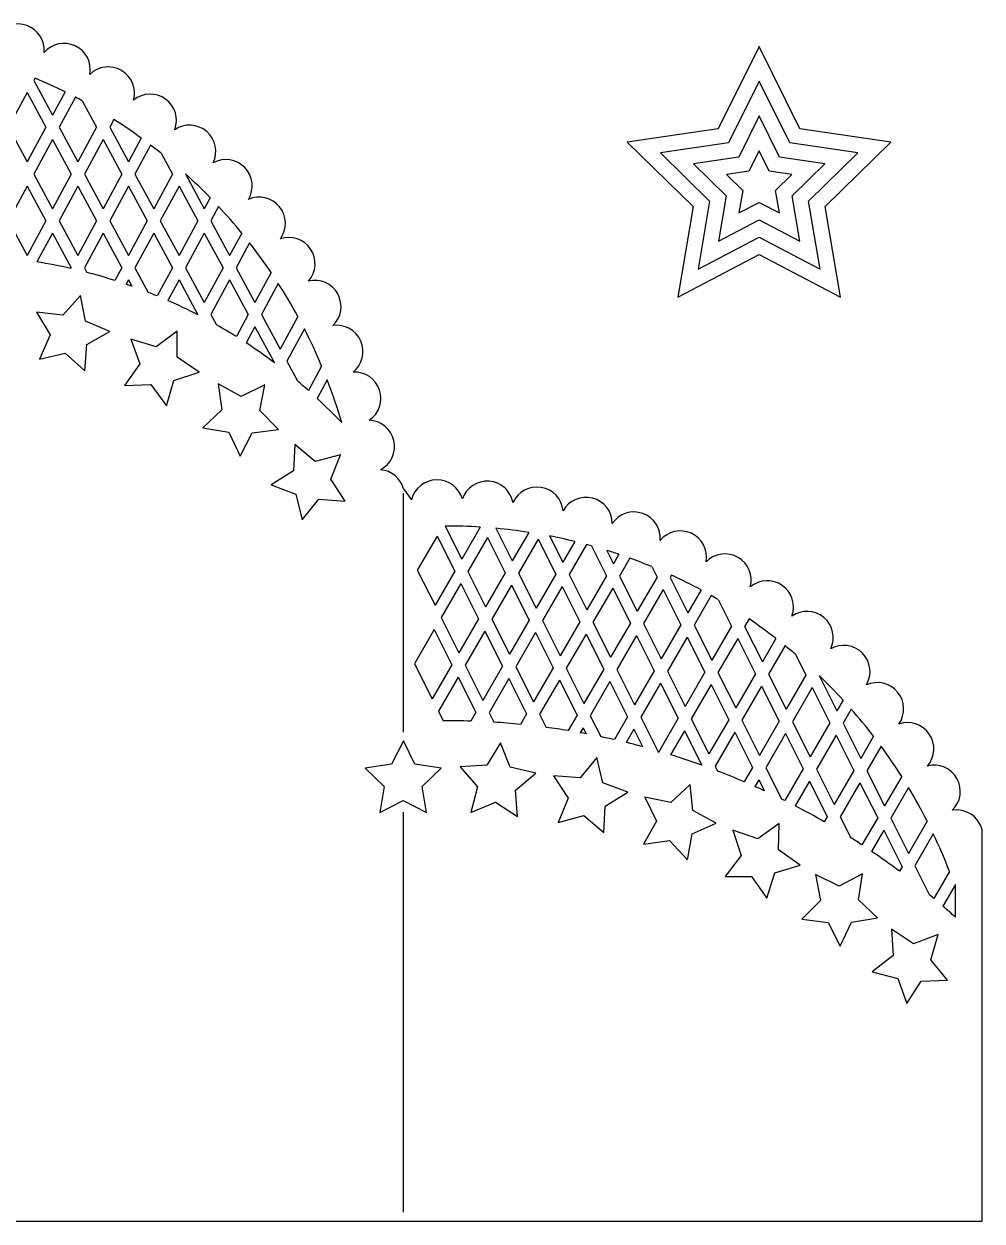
# Model space of a CAD drawing. Extents: x 102 to 362, y 103 to 256.
# Drawn here: x 254.1 to 361.8, y 103 to 237.5 of the extents above; entities that cross this region are included whole.
import ezdxf

# ---------------------------------------------------------------- set-up
doc = ezdxf.new("R2010")
doc.units = 0
doc.layers.get('0').update_dxf_attribs({"linetype": 'CONTINUOUS'})

msp = doc.modelspace()

# ---------------------------------------------------------------- linework, layer by layer
for p, q in [((336.739456, 234.955072), (332.154968, 225.696949)), ((341.323943, 225.696949), (336.739456, 234.955072)), ((255.401181, 231.404841), (255.256345, 231.136856)), ((255.256345, 231.136856), (257.359251, 227.245922)), ((336.739456, 231.056556), (333.303, 224.116819)), ((340.175911, 224.116819), (336.739456, 231.056556)), ((254.517487, 229.769771), (252.414581, 225.878836)), ((254.517487, 229.769771), (256.620392, 225.878836)), ((258.7686, 229.853592), (257.359251, 227.245922)), ((259.926111, 229.261125), (258.09811, 225.878836)), ((260.699425, 228.847582), (262.303922, 225.878836)), ((264.254192, 226.753184), (263.781639, 225.878836)), ((336.739456, 227.158039), (334.451031, 222.53669)), ((339.02788, 222.53669), (336.739456, 227.158039)), ((252.414581, 225.878836), (254.517487, 221.987902)), ((256.620392, 225.878836), (254.517487, 221.987902)), ((258.09811, 225.878836), (260.201016, 221.987902)), ((262.303922, 225.878836), (260.201016, 221.987902)), ((263.781639, 225.878836), (265.884545, 221.987902)), ((267.329535, 224.661518), (265.884545, 221.987902)), ((332.154968, 225.696949), (321.933285, 224.19776)), ((351.545626, 224.19776), (341.323943, 225.696949)), ((257.359251, 224.511751), (255.256345, 220.620817)), ((257.359251, 224.511751), (259.462157, 220.620817)), ((263.04278, 224.511751), (260.939875, 220.620817)), ((263.04278, 224.511751), (265.145686, 220.620817)), ((268.383955, 223.878305), (266.623404, 220.620817)), ((321.933285, 224.19776), (329.3216, 216.976736)), ((333.303, 224.116819), (325.640995, 222.993052)), ((336.761624, 223.243416), (335.599062, 220.95656)), ((337.879849, 220.95656), (336.761624, 223.243416)), ((347.837917, 222.993052), (340.175911, 224.116819)), ((344.157312, 216.976736), (351.545626, 224.19776)), ((269.567137, 222.955997), (270.829215, 220.620817)), ((325.640995, 222.993052), (331.179153, 217.580292)), ((334.451031, 222.53669), (329.348704, 221.788344)), ((344.130207, 221.788344), (339.02788, 222.53669)), ((342.299758, 217.580292), (347.837917, 222.993052)), ((255.256345, 220.620817), (257.359251, 216.729882)), ((259.462157, 220.620817), (257.359251, 216.729882)), ((260.939875, 220.620817), (263.04278, 216.729882)), ((265.145686, 220.620817), (263.04278, 216.729882)), ((266.623404, 220.620817), (268.72631, 216.729882)), ((270.829215, 220.620817), (268.72631, 216.729882)), ((272.298963, 220.635563), (274.409839, 216.729882)), ((329.348704, 221.788344), (333.036707, 218.183847)), ((335.599062, 220.95656), (333.056413, 220.583636)), ((333.056413, 220.583636), (334.89426, 218.787403)), ((340.422498, 220.583636), (337.879849, 220.95656)), ((338.584651, 218.787403), (340.422498, 220.583636)), ((340.442204, 218.183847), (344.130207, 221.788344)), ((254.517487, 219.253732), (252.414581, 215.362797)), ((254.517487, 219.253732), (256.620392, 215.362797)), ((260.201016, 219.253732), (258.09811, 215.362797)), ((260.201016, 219.253732), (262.303922, 215.362797)), ((265.884545, 219.253732), (263.781639, 215.362797)), ((265.884545, 219.253732), (267.987451, 215.362797)), ((271.568074, 219.253732), (269.465168, 215.362797)), ((271.568074, 219.253732), (273.67098, 215.362797)), ((275.07733, 217.964918), (274.409839, 216.729882)), ((333.036707, 218.183847), (332.17172, 213.099994)), ((334.89426, 218.787403), (334.46321, 216.253961)), ((339.015701, 216.253961), (338.584651, 218.787403)), ((341.307191, 213.099994), (340.442204, 218.183847)), ((276.020746, 216.976319), (275.148698, 215.362797)), ((329.3216, 216.976736), (327.588739, 206.792062)), ((331.179153, 217.580292), (329.880229, 209.946028)), ((334.46321, 216.253961), (336.743239, 217.446794)), ((336.743239, 217.446794), (339.015701, 216.253961)), ((343.598682, 209.946028), (342.299758, 217.580292)), ((345.890172, 206.792062), (344.157312, 216.976736)), ((252.414581, 215.362797), (254.517487, 211.471863)), ((256.620392, 215.362797), (254.517487, 211.471863)), ((258.09811, 215.362797), (260.201016, 211.471863)), ((262.303922, 215.362797), (260.201016, 211.471863)), ((263.781639, 215.362797), (265.884545, 211.471863)), ((267.987451, 215.362797), (265.884545, 211.471863)), ((269.465168, 215.362797), (271.568074, 211.471863)), ((273.67098, 215.362797), (271.568074, 211.471863)), ((275.148698, 215.362797), (277.251603, 211.471863)), ((332.17172, 213.099994), (336.739456, 215.493643)), ((336.739456, 215.493643), (341.307191, 213.099994)), ((257.359251, 213.995712), (255.608325, 210.756034)), ((257.359251, 213.995712), (259.462157, 210.104778)), ((263.04278, 213.995712), (260.939875, 210.104778)), ((263.04278, 213.995712), (265.145686, 210.104778)), ((268.72631, 213.995712), (266.623404, 210.104778)), ((268.72631, 213.995712), (270.829215, 210.104778)), ((274.409839, 213.995712), (272.306933, 210.104778)), ((274.409839, 213.995712), (276.512745, 210.104778)), ((278.619155, 214.002197), (277.251603, 211.471863)), ((279.500355, 212.89848), (277.990462, 210.104778)), ((329.880229, 209.946028), (336.739456, 213.540495)), ((336.739456, 213.540495), (343.598682, 209.946028)), ((327.588739, 206.792062), (336.739456, 211.587348)), ((336.739456, 211.587348), (345.890172, 206.792062)), ((259.462157, 210.104778), (259.414956, 210.017443)), ((260.939875, 210.104778), (261.225623, 209.576067)), ((265.145686, 210.104778), (264.368629, 208.667015)), ((266.623404, 210.104778), (268.121367, 207.333147)), ((270.829215, 210.104778), (269.114762, 206.932584)), ((272.306933, 210.104778), (274.409839, 206.213843)), ((276.512745, 210.104778), (274.409839, 206.213843)), ((277.990462, 210.104778), (280.093368, 206.213843)), ((265.884545, 208.737693), (265.622201, 208.252286)), ((265.884545, 208.737693), (266.269006, 208.026337)), ((271.568074, 208.737693), (270.315796, 206.420645)), ((271.568074, 208.737693), (273.688863, 204.813669)), ((277.251603, 208.737693), (275.148698, 204.846758)), ((277.251603, 208.737693), (279.354509, 204.846758)), ((281.911781, 209.57839), (280.093368, 206.213843)), ((282.72316, 208.345487), (280.832227, 204.846758)), ((260.487352, 206.994619), (258.521109, 204.774321)), ((261.072945, 204.110566), (260.487352, 206.994619)), ((258.521109, 204.774321), (255.567763, 205.09704)), ((255.567763, 205.09704), (257.10128, 202.552492)), ((275.148698, 204.846758), (275.775491, 203.687023)), ((279.354509, 204.846758), (278.010061, 202.359172)), ((280.832227, 204.846758), (282.935133, 200.955824)), ((284.920938, 204.630092), (282.935133, 200.955824)), ((263.809235, 202.953362), (261.072945, 204.110566)), ((280.093368, 203.479673), (279.108557, 201.657512)), ((280.093368, 203.479673), (282.278718, 199.436195)), ((285.650967, 203.246669), (283.673991, 199.588738)), ((257.10128, 202.552492), (255.881721, 199.843418)), ((261.230238, 201.478514), (263.809235, 202.953362)), ((266.153337, 202.090666), (267.160972, 199.295836)), ((268.986977, 201.197978), (266.153337, 202.090666)), ((271.348597, 202.992019), (268.986977, 201.197978)), ((271.360288, 200.049139), (271.348597, 202.992019)), ((255.881721, 199.843418), (258.779848, 200.514474)), ((258.779848, 200.514474), (260.975232, 198.518552)), ((260.975232, 198.518552), (261.230238, 201.478514)), ((267.160972, 199.295836), (265.436333, 196.87674)), ((273.818241, 198.380346), (271.360288, 200.049139)), ((283.673991, 199.588738), (284.864844, 197.385345)), ((287.593903, 199.059747), (286.109293, 196.312825)), ((271.00107, 197.436975), (273.818241, 198.380346)), ((265.436333, 196.87674), (268.409689, 196.969506)), ((268.409689, 196.969506), (270.173504, 194.583637)), ((270.173504, 194.583637), (271.00107, 197.436975)), ((275.948999, 197.076915), (276.392027, 194.139207)), ((278.554036, 195.648564), (275.948999, 197.076915)), ((281.220278, 196.947404), (278.554036, 195.648564)), ((280.657617, 194.05879), (281.220278, 196.947404)), ((288.224342, 197.492056), (287.101376, 195.414271)), ((276.392027, 194.139207), (274.228585, 192.103054)), ((282.742776, 191.94254), (280.657617, 194.05879)), ((274.228585, 192.103054), (277.162906, 191.613964)), ((277.162906, 191.613964), (278.42737, 188.929836)), ((278.42737, 188.929836), (279.795694, 191.566897)), ((279.795694, 191.566897), (282.742776, 191.94254)), ((284.578305, 190.248463), (284.439702, 187.280772)), ((286.854629, 188.33934), (284.578305, 190.248463)), ((289.723032, 189.093065), (286.854629, 188.33934)), ((288.607641, 186.369724), (289.723032, 189.093065)), ((284.439702, 187.280772), (281.920596, 185.70581)), ((281.920596, 185.70581), (284.703119, 184.65366)), ((290.239875, 183.887343), (288.607641, 186.369724)), ((284.703119, 184.65366), (285.419639, 181.774422)), ((296.78337, 157.93411), (296.78337, 184.776864)), ((296.796279, 185.276696), (297.693784, 184.037775)), ((285.419639, 181.774422), (287.276135, 184.093866)), ((287.276135, 184.093866), (290.239875, 183.887343)), ((301.451096, 181.08444), (303.324518, 177.358616)), ((305.415025, 180.967113), (303.324518, 177.358616)), ((307.174813, 180.831417), (309.005559, 177.190466)), ((310.853204, 180.37975), (309.005559, 177.190466)), ((300.558667, 179.965436), (298.341566, 176.13842)), ((300.558667, 179.965436), (302.545537, 176.013989)), ((306.239708, 179.797285), (304.022607, 175.97027)), ((306.239708, 179.797285), (308.226578, 175.845838)), ((311.920749, 179.629135), (309.703649, 175.802119)), ((311.920749, 179.629135), (313.907619, 175.677688)), ((313.204442, 179.970001), (314.6866, 177.022315)), ((316.034207, 179.348467), (314.6866, 177.022315)), ((317.342076, 179.012681), (315.38469, 175.633969)), ((317.904675, 178.858614), (319.58866, 175.509538)), ((319.613162, 178.354659), (320.367642, 176.854165)), ((320.980225, 177.911566), (320.367642, 176.854165)), ((322.229631, 177.474867), (321.065731, 175.465818)), ((324.671519, 176.531041), (325.269702, 175.341387)), ((298.341566, 176.13842), (300.328436, 172.186973)), ((302.545537, 176.013989), (300.328436, 172.186973)), ((304.022607, 175.97027), (306.009477, 172.018823)), ((308.226578, 175.845838), (306.009477, 172.018823)), ((309.703649, 175.802119), (311.690518, 171.850672)), ((313.907619, 175.677688), (311.690518, 171.850672)), ((315.38469, 175.633969), (317.37156, 171.682522)), ((319.58866, 175.509538), (317.37156, 171.682522)), ((321.065731, 175.465818), (323.052601, 171.514372)), ((325.269702, 175.341387), (323.052601, 171.514372)), ((326.899473, 175.561251), (326.746772, 175.297668)), ((326.746772, 175.297668), (328.733642, 171.346221)), ((303.243626, 174.625643), (301.026525, 170.798627)), ((303.243626, 174.625643), (305.230496, 170.674196)), ((308.924667, 174.457492), (306.707566, 170.630477)), ((308.924667, 174.457492), (310.911537, 170.506045)), ((314.605708, 174.289342), (312.388608, 170.462326)), ((314.605708, 174.289342), (316.592578, 170.337895)), ((320.28675, 174.121191), (318.069649, 170.294176)), ((320.28675, 174.121191), (322.273619, 170.169744)), ((325.967791, 173.953041), (323.75069, 170.126025)), ((325.967791, 173.953041), (327.954661, 170.001594)), ((330.219524, 173.911053), (328.733642, 171.346221)), ((331.359, 173.2846), (329.431731, 169.957875)), ((332.11974, 172.848359), (333.635702, 169.833444)), ((301.026525, 170.798627), (303.013395, 166.84718)), ((300.247544, 169.454), (298.030443, 165.626984)), ((300.247544, 169.454), (302.234414, 165.502553)), ((305.230496, 170.674196), (303.013395, 166.84718)), ((306.707566, 170.630477), (308.694436, 166.67903)), ((310.911537, 170.506045), (308.694436, 166.67903)), ((312.388608, 170.462326), (314.375477, 166.510879)), ((316.592578, 170.337895), (314.375477, 166.510879)), ((318.069649, 170.294176), (320.056519, 166.342729)), ((322.273619, 170.169744), (320.056519, 166.342729)), ((323.75069, 170.126025), (325.73756, 166.174578)), ((327.954661, 170.001594), (325.73756, 166.174578)), ((329.431731, 169.957875), (331.418601, 166.006428)), ((333.635702, 169.833444), (331.418601, 166.006428)), ((335.610986, 170.649709), (335.112773, 169.789724)), ((335.112773, 169.789724), (337.099642, 165.838278)), ((305.928585, 169.28585), (303.711484, 165.458834)), ((305.928585, 169.28585), (307.915455, 165.334403)), ((311.609626, 169.117699), (309.392526, 165.290683)), ((311.609626, 169.117699), (313.596496, 165.166252)), ((317.290668, 168.949549), (315.073567, 165.122533)), ((317.290668, 168.949549), (319.277537, 164.998102)), ((322.971709, 168.781398), (320.754608, 164.954383)), ((322.971709, 168.781398), (324.958579, 164.829951)), ((328.65275, 168.613248), (326.435649, 164.786232)), ((328.65275, 168.613248), (330.63962, 164.661801)), ((334.333791, 168.445097), (332.116691, 164.618082)), ((334.333791, 168.445097), (336.320661, 164.49365)), ((338.6231, 168.467972), (337.099642, 165.838278)), ((339.653887, 167.653907), (337.797732, 164.449931)), ((298.030443, 165.626984), (300.017313, 161.675537)), ((302.234414, 165.502553), (300.017313, 161.675537)), ((303.711484, 165.458834), (305.698354, 161.507387)), ((340.809264, 166.696997), (342.001702, 164.3255)), ((302.932503, 164.114207), (300.715402, 160.287191)), ((302.932503, 164.114207), (304.919373, 160.16276)), ((307.915455, 165.334403), (305.698354, 161.507387)), ((309.392526, 165.290683), (311.379395, 161.339237)), ((313.596496, 165.166252), (311.379395, 161.339237)), ((315.073567, 165.122533), (317.060437, 161.171086)), ((319.277537, 164.998102), (317.060437, 161.171086)), ((320.754608, 164.954383), (322.741478, 161.002936)), ((324.958579, 164.829951), (322.741478, 161.002936)), ((326.435649, 164.786232), (328.422519, 160.834785)), ((330.63962, 164.661801), (328.422519, 160.834785)), ((332.116691, 164.618082), (334.10356, 160.666635)), ((336.320661, 164.49365), (334.10356, 160.666635)), ((337.797732, 164.449931), (339.784602, 160.498484)), ((342.001702, 164.3255), (339.784602, 160.498484)), ((343.471243, 164.296757), (345.465643, 160.330334)), ((308.613544, 163.946056), (306.396444, 160.119041)), ((308.613544, 163.946056), (310.600414, 159.994609)), ((314.294585, 163.777906), (312.077485, 159.95089)), ((314.294585, 163.777906), (316.281455, 159.826459)), ((319.975627, 163.609756), (317.758526, 159.78274)), ((319.975627, 163.609756), (321.962496, 159.658309)), ((325.656668, 163.441605), (323.439567, 159.614589)), ((325.656668, 163.441605), (327.643538, 159.490158)), ((331.337709, 163.273455), (329.120608, 159.446439)), ((331.337709, 163.273455), (333.324579, 159.322008)), ((337.01875, 163.105304), (334.80165, 159.278289)), ((337.01875, 163.105304), (339.00562, 159.153857)), ((342.699792, 162.937154), (340.482691, 159.110138)), ((342.699792, 162.937154), (344.686661, 158.985707)), ((346.169381, 161.545081), (345.465643, 160.330334)), ((300.715402, 160.287191), (301.251254, 159.2215)), ((304.919373, 160.16276), (304.347733, 159.176033)), ((306.396444, 160.119041), (306.933082, 159.051784)), ((347.083136, 160.529003), (346.163732, 158.941988)), ((310.600414, 159.994609), (309.914448, 158.810539)), ((312.077485, 159.95089), (312.820299, 158.473596)), ((316.281455, 159.826459), (315.285897, 158.107991)), ((317.758526, 159.78274), (318.942066, 157.42894)), ((321.962496, 159.658309), (320.477082, 157.094282)), ((323.439567, 159.614589), (325.426437, 155.663143)), ((327.643538, 159.490158), (325.426437, 155.663143)), ((329.120608, 159.446439), (331.107478, 155.494992)), ((333.324579, 159.322008), (331.107478, 155.494992)), ((334.80165, 159.278289), (336.788519, 155.326842)), ((339.00562, 159.153857), (336.788519, 155.326842)), ((340.482691, 159.110138), (342.469561, 155.158691)), ((344.686661, 158.985707), (342.469561, 155.158691)), ((346.163732, 158.941988), (348.150602, 154.990541)), ((316.979545, 158.438113), (316.652434, 157.873476)), ((316.979545, 158.438113), (317.325804, 157.749479)), ((322.660586, 158.269962), (321.798724, 156.782272)), ((322.660586, 158.269962), (323.646891, 156.308419)), ((328.341627, 158.101812), (326.778447, 155.403553)), ((328.341627, 158.101812), (330.287128, 154.232639)), ((334.022668, 157.933662), (331.805568, 154.106646)), ((334.022668, 157.933662), (336.009538, 153.982215)), ((339.70371, 157.765511), (337.486609, 153.938495)), ((339.70371, 157.765511), (341.690579, 153.814064)), ((345.384751, 157.597361), (343.16765, 153.770345)), ((345.384751, 157.597361), (347.371621, 153.645914)), ((349.592416, 157.479307), (348.150602, 154.990541)), ((296.78337, 156.973315), (295.439367, 154.32955)), ((298.076115, 154.32955), (296.78337, 156.973315)), ((307.703033, 156.74947), (306.137822, 154.230353)), ((308.764907, 154.00482), (307.703033, 156.74947)), ((350.440576, 156.350003), (348.848691, 153.602195)), ((318.500059, 155.102238), (316.619428, 152.808974)), ((319.1946, 152.242467), (318.500059, 155.102238)), ((295.439367, 154.32955), (292.499889, 153.898424)), ((292.499889, 153.898424), (294.624567, 151.821854)), ((301.015593, 153.898424), (298.076115, 154.32955)), ((298.890915, 151.821854), (301.015593, 153.898424)), ((306.137822, 154.230353), (303.17224, 154.052235)), ((303.17224, 154.052235), (305.111513, 151.801541)), ((311.656736, 153.323847), (308.764907, 154.00482)), ((309.362226, 151.436621), (311.656736, 153.323847)), ((331.805568, 154.106646), (332.075549, 153.569713)), ((336.009538, 153.982215), (335.067898, 152.356816)), ((337.486609, 153.938495), (339.248583, 150.434317)), ((341.690579, 153.814064), (339.624554, 150.247825)), ((343.16765, 153.770345), (345.15452, 149.818898)), ((347.371621, 153.645914), (345.15452, 149.818898)), ((348.848691, 153.602195), (350.835561, 149.650748)), ((313.655968, 153.019465), (315.284876, 150.534901)), ((316.619428, 152.808974), (313.655968, 153.019465)), ((321.972804, 151.18986), (319.1946, 152.242467)), ((328.989708, 152.059804), (326.825835, 150.031631)), ((329.305032, 149.133843), (328.989708, 152.059804)), ((336.707627, 152.593868), (336.266969, 151.833233)), ((336.707627, 152.593868), (337.333635, 151.348877)), ((342.388669, 152.425718), (340.784986, 149.657545)), ((342.388669, 152.425718), (344.392435, 148.440667)), ((348.06971, 152.257567), (345.852609, 148.430552)), ((348.06971, 152.257567), (350.05658, 148.306121)), ((352.75272, 152.960023), (350.835561, 149.650748)), ((294.624567, 151.821854), (294.126244, 148.893019)), ((299.389238, 148.893019), (298.890915, 151.821854)), ((305.111513, 151.801541), (304.364499, 148.926063)), ((309.608206, 148.475895), (309.362226, 151.436621)), ((319.451591, 149.618273), (321.972804, 151.18986)), ((323.915202, 150.62713), (325.205874, 147.951206)), ((326.825835, 150.031631), (323.915202, 150.62713)), ((353.527268, 151.703655), (351.53365, 148.262401)), ((294.126244, 148.893019), (296.762115, 150.272017)), ((296.762115, 150.272017), (299.389238, 148.893019)), ((304.364499, 148.926063), (307.108663, 150.074549)), ((307.108663, 150.074549), (309.608206, 148.475895)), ((315.284876, 150.534901), (314.168927, 147.781528)), ((319.309015, 146.65077), (319.451591, 149.618273)), ((296.78337, 104.019037), (296.78337, 148.954203)), ((314.168927, 147.781528), (317.039522, 148.562003)), ((317.039522, 148.562003), (319.309015, 146.65077)), ((325.205874, 147.951206), (323.740085, 145.36705)), ((331.922076, 147.727613), (329.305032, 149.133843)), ((344.392435, 148.440667), (344.060525, 147.867746)), ((345.852609, 148.430552), (347.037771, 146.073526)), ((350.05658, 148.306121), (348.294832, 145.265107)), ((351.53365, 148.262401), (353.52052, 144.310955)), ((355.614162, 147.924863), (353.52052, 144.310955)), ((329.217298, 146.498555), (331.922076, 147.727613)), ((336.582409, 145.945845), (333.774405, 146.916163)), ((333.774405, 146.916163), (334.704757, 144.094666)), ((338.992499, 147.674225), (336.582409, 145.945845)), ((338.923211, 144.732137), (338.992499, 147.674225)), ((350.754669, 146.917774), (349.3787, 144.542667)), ((350.754669, 146.917774), (352.819434, 142.811411)), ((361.783371, 140.968994), (361.783371, 146.949366)), ((323.740085, 145.36705), (326.687994, 145.76616)), ((326.687994, 145.76616), (328.688605, 143.575049)), ((328.688605, 143.575049), (329.217298, 146.498555)), ((356.302942, 146.520447), (354.218609, 142.922608)), ((334.704757, 144.094666), (332.914208, 141.723941)), ((341.334316, 142.996345), (338.923211, 144.732137)), ((338.492254, 142.130846), (341.334316, 142.996345)), ((352.819434, 142.811411), (352.525761, 142.304492)), ((354.218609, 142.922608), (355.83602, 139.705934)), ((332.914208, 141.723941), (335.888991, 141.734858)), ((335.888991, 141.734858), (337.58649, 139.30136)), ((337.58649, 139.30136), (338.492254, 142.130846)), ((345.722212, 140.621525), (343.064883, 141.95006)), ((343.064883, 141.95006), (343.618996, 139.031266)), ((348.337282, 142.020538), (345.722212, 140.621525)), ((347.884567, 139.112665), (348.337282, 142.020538)), ((358.121154, 142.277876), (356.372423, 139.259328)), ((358.78337, 140.827606), (357.377991, 138.401732)), ((358.78337, 137.15687), (358.78337, 140.827606)), ((361.78337, 103.019033), (361.783371, 140.968994)), ((343.618996, 139.031266), (341.534324, 136.914536)), ((350.048478, 137.07701), (347.884567, 139.112665)), ((341.534324, 136.914536), (344.485082, 136.537072)), ((344.485082, 136.537072), (345.850423, 133.902825)), ((345.850423, 133.902825), (347.117761, 136.589879)), ((347.117761, 136.589879), (350.048478, 137.07701)), ((354.088859, 134.149771), (351.627673, 135.813792)), ((351.627673, 135.813792), (351.796066, 132.847642)), ((356.864165, 135.195481), (354.088859, 134.149771)), ((356.035769, 132.371576), (356.864165, 135.195481)), ((351.796066, 132.847642), (349.45294, 131.021125)), ((357.915462, 130.070889), (356.035769, 132.371576)), ((349.45294, 131.021125), (352.329185, 130.26174)), ((352.329185, 130.26174), (353.339007, 127.471816)), ((353.339007, 127.471816), (354.946233, 129.970461)), ((354.946233, 129.970461), (357.915462, 130.070889)), ((101.78337, 103.019037), (361.78337, 103.019037))]:
    msp.add_line(p, q)
for centre, radius, start, end in [((253.465243, 234.535333), 2.949605, 354.705956, 144.831266), ((258.65145, 232.354952), 2.949605, 349.563099, 139.688409), ((263.62133, 229.718461), 2.949605, 344.420242, 134.545551), ((231.78337, 175.705209), 60.5, 63.510304, 67.022037), ((231.78337, 175.705209), 60.5, 61.448315, 62.278822), ((268.334871, 226.647087), 2.949605, 339.277385, 129.402694), ((231.78337, 175.705209), 60.5, 54.017373, 57.540196), ((272.75412, 223.165559), 2.949605, 334.134528, 124.259837), ((231.78337, 175.705209), 60.5, 51.352662, 52.773435), ((276.843497, 219.301908), 2.949605, 328.99167, 119.11698), ((231.78337, 175.705209), 60.5, 44.30739, 47.957688), ((280.570076, 215.087242), 2.949605, 323.848813, 113.974123), ((231.78337, 175.705209), 60.5, 39.272402, 43.013221), ((231.78337, 175.705209), 60.5, 34.048004, 37.934832), ((283.903853, 210.555495), 2.949605, 318.705956, 108.831266), ((245.993814, 151.024876), 60.5, 77.183045, 80.855929), ((245.993814, 151.024876), 60.5, 72.319072, 75.417994), ((286.817987, 205.743154), 2.949605, 313.563099, 103.688409), ((245.993814, 151.024876), 60.5, 70.419731, 71.068583), ((245.993814, 151.024876), 60.5, 67.532183, 68.546582), ((231.78337, 175.705209), 60.5, 28.561203, 32.650202), ((245.993814, 151.024876), 60.5, 62.756735, 66.295717), ((245.993814, 151.024876), 60.5, 58.048976, 60.510824), ((231.78337, 175.705209), 60.5, 22.707414, 27.079781), ((289.289014, 200.688965), 2.949605, 308.420242, 98.545551), ((245.993814, 151.024876), 60.5, 53.147971, 56.814522), ((291.29704, 195.433622), 2.949605, 303.277385, 93.402694), ((245.993814, 151.024876), 60.5, 48.465893, 50.021781), ((231.78337, 175.705209), 60.5, 16.319403, 21.107147), ((245.993814, 151.024876), 60.5, 43.545558, 47.198242), ((292.825897, 190.019437), 2.949605, 298.134528, 88.259837), ((293.95623, 184.480273), 2.949605, 15.664853, 84.932563), ((300.558672, 183.335929), 2.949605, 15.747253, 166.23467), ((306.188014, 183.180607), 2.949605, 10.604396, 161.091813), ((311.780771, 182.521301), 2.949605, 5.461539, 155.948956), ((317.291914, 181.363318), 2.949605, 0.318681, 150.806099), ((322.67707, 179.715982), 2.949605, 355.175824, 145.663242), ((301.644095, 120.584748), 60.5, 86.426471, 90.182778), ((301.644095, 120.584748), 60.5, 81.244592, 84.754879), ((327.892881, 177.592556), 2.949605, 350.032967, 140.520385), ((301.644095, 120.584748), 60.5, 76.240137, 78.984175), ((301.644095, 120.584748), 60.5, 74.408918, 74.961339), ((301.644095, 120.584748), 60.5, 71.360934, 72.721933), ((332.897351, 175.010136), 2.949605, 344.89011, 135.377527), ((301.644095, 120.584748), 60.5, 67.627996, 70.10748), ((301.644095, 120.584748), 60.5, 61.814928, 65.326662), ((337.650189, 171.989515), 2.949605, 339.747253, 130.23467), ((301.644095, 120.584748), 60.5, 59.75294, 60.583446), ((342.113127, 168.555013), 2.949605, 334.604396, 125.091813), ((301.644095, 120.584748), 60.5, 52.321997, 55.84482), ((301.644095, 120.584748), 60.5, 49.657286, 51.07806), ((346.250233, 164.734283), 2.949605, 329.461539, 119.948956), ((301.644095, 120.584748), 60.5, 42.612014, 46.262312), ((350.028196, 160.558087), 2.949605, 324.318681, 114.806099), ((301.644095, 120.584748), 60.5, 37.577026, 41.317846), ((301.547855, 73.95689), 85.265125, 88.118222, 90.199308), ((301.547855, 73.95689), 85.265125, 84.368822, 86.378868), ((353.416598, 156.060049), 2.949605, 319.175824, 109.663242), ((301.547855, 73.95689), 85.265125, 80.728004, 82.402992), ((301.547855, 73.95689), 85.265125, 79.3362, 79.796295), ((301.547855, 73.95689), 85.265125, 77.173216, 78.228948), ((301.547855, 73.95689), 85.265125, 74.978574, 76.260687), ((301.644095, 120.584748), 60.5, 32.352628, 36.239457), ((301.547855, 73.95689), 85.265125, 70.302282, 72.788035), ((301.547855, 73.95689), 85.265125, 66.850775, 69.02058), ((356.388159, 151.276384), 2.949605, 314.032967, 104.520385), ((301.547855, 73.95689), 85.265125, 65.184346, 65.971558), ((301.644095, 120.584748), 60.5, 26.865827, 30.954827), ((301.547855, 73.95689), 85.265125, 63.476281, 63.758296), ((301.547855, 73.95689), 85.265125, 60.092985, 62.601409), ((358.918953, 146.245609), 2.949605, 13.803558, 99.377527), ((301.547855, 73.95689), 85.265125, 56.752663, 57.756986), ((301.644095, 120.584748), 60.5, 21.012039, 25.384405), ((301.547855, 73.95689), 85.265125, 53.282127, 55.877363), ((301.547855, 73.95689), 85.265125, 49.984909, 50.453938), ((301.547855, 73.95689), 85.265125, 47.835208, 49.096819)]:
    msp.add_arc(centre, radius, start, end)

doc.saveas('drawing.dxf')
